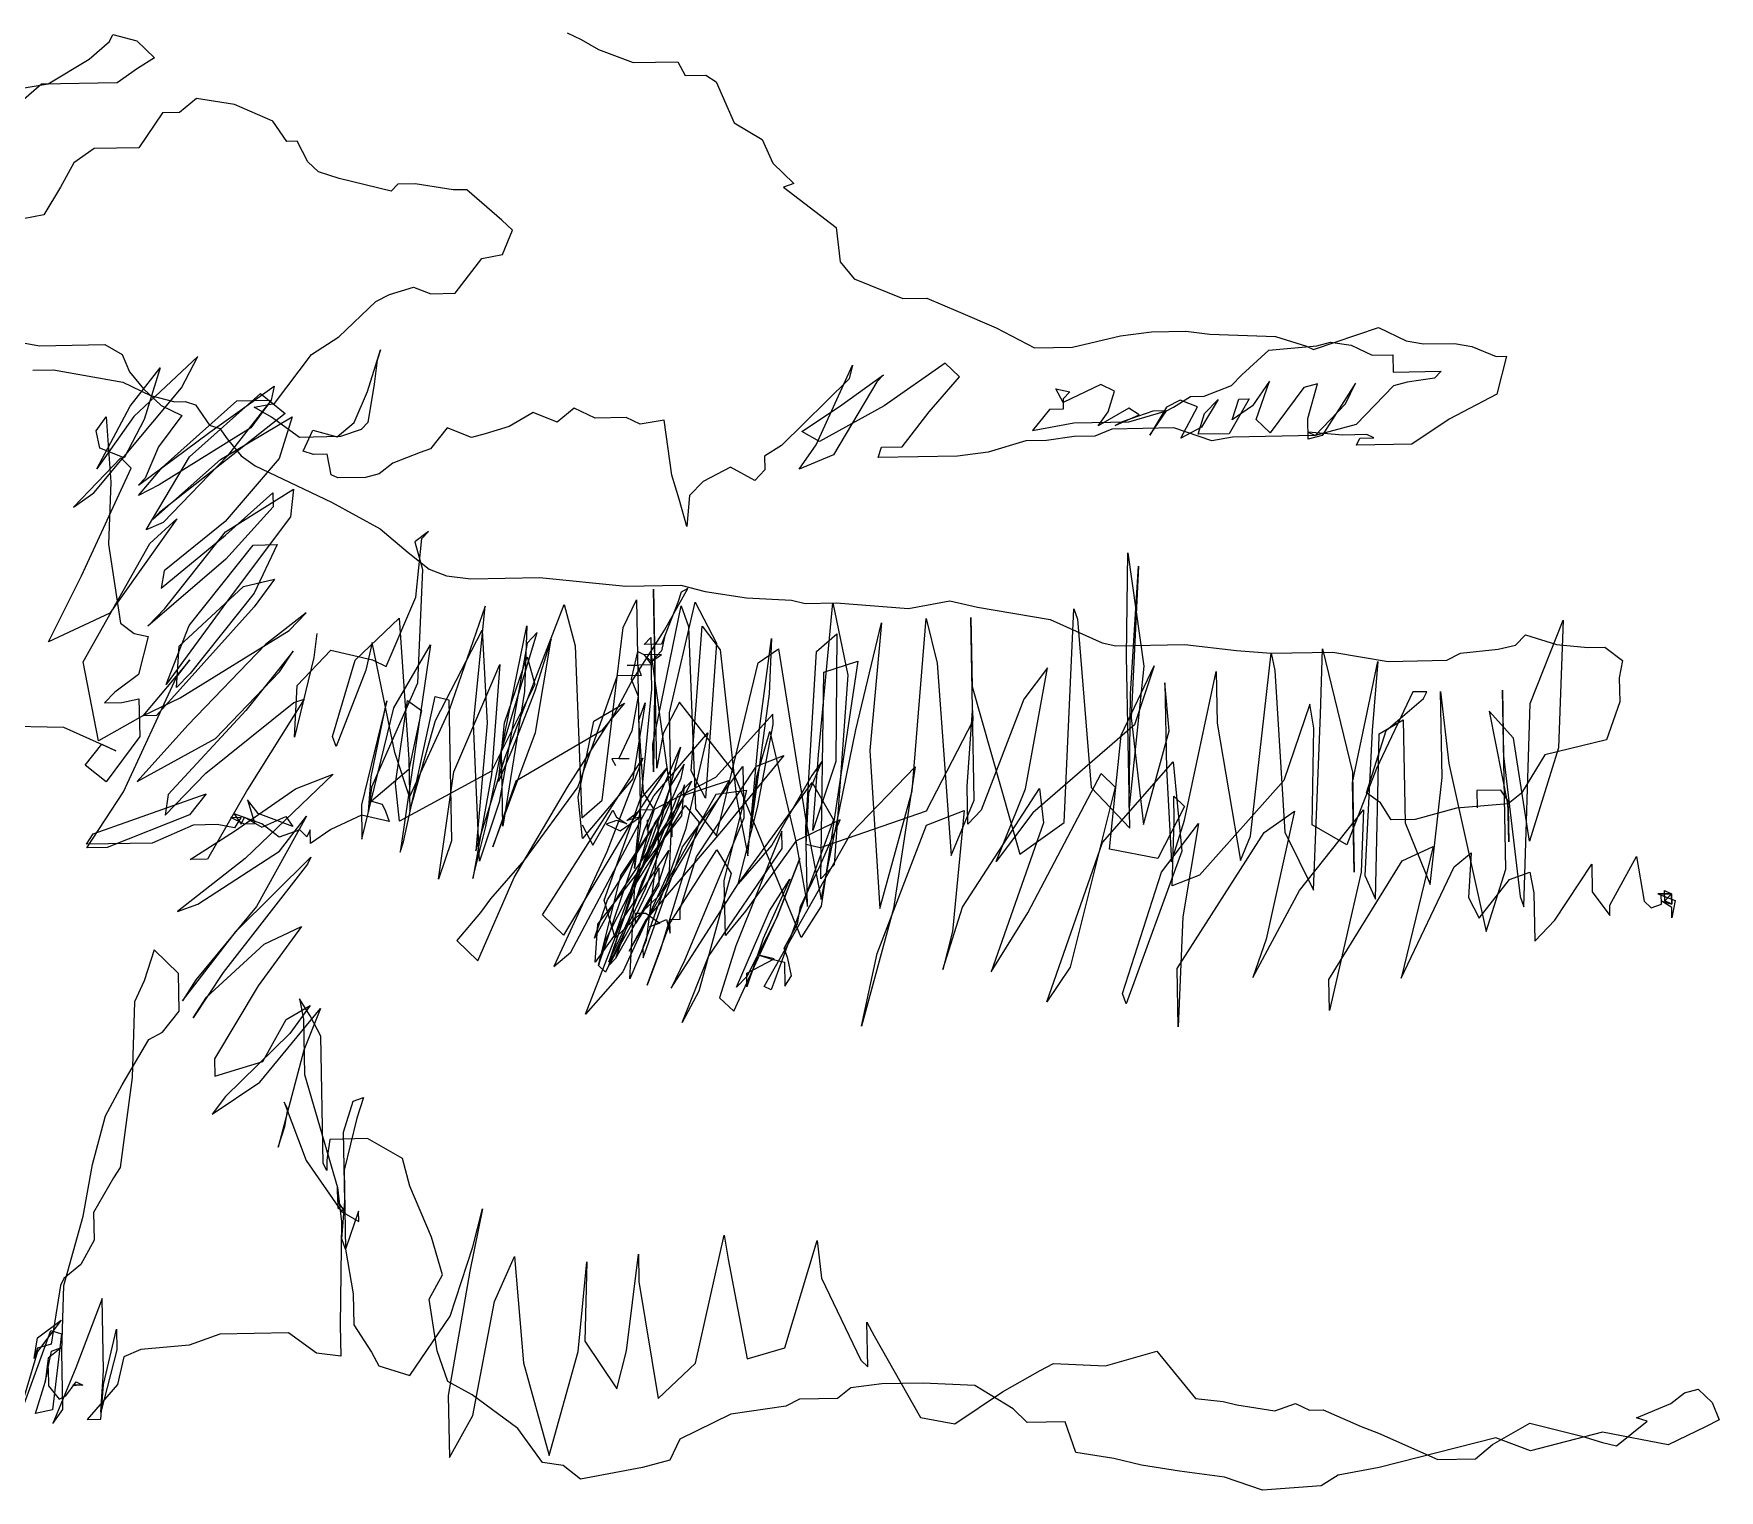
# Model space of a CAD drawing. Extents: x -685 to -403, y -500 to -144.
# Drawn here: x -513.3 to -424.4, y -496.5 to -419.7 of the extents above; entities that cross this region are included whole.
import ezdxf

# ---------------------------------------------------------------- set-up
doc = ezdxf.new("R2010")
doc.units = 0
doc.layers.get('0').update_dxf_attribs({"linetype": 'CONTINUOUS'})

msp = doc.modelspace()

# ---------------------------------------------------------------- linework, layer by layer
at = {"color": 0}
for p, q in [((-510.365, -421.039), (-509.293, -420.111)), ((-509.293, -420.111), (-509.119, -419.744)), ((-509.119, -419.744), (-507.842, -420.083)), ((-507.842, -420.083), (-506.917, -420.974)), ((-485.155, -419.657), (-484.423, -420.006)), ((-484.423, -420.006), (-483.505, -420.534)), ((-512.519, -422.35), (-510.365, -421.039)), ((-506.917, -420.974), (-507.814, -421.535)), ((-483.505, -420.534), (-481.676, -421.226)), ((-481.676, -421.226), (-479.317, -421.181)), ((-479.317, -421.181), (-478.94, -421.9)), ((-507.814, -421.535), (-508.89, -422.282)), ((-478.94, -421.9), (-477.851, -421.88)), ((-477.851, -421.88), (-477.3, -422.233)), ((-512.882, -422.357), (-513.954, -423.285)), ((-513.786, -422.555), (-512.519, -422.35)), ((-508.89, -422.282), (-512.882, -422.357)), ((-477.3, -422.233), (-476.352, -424.394)), ((-506.5, -423.871), (-507.736, -425.71)), ((-505.592, -423.854), (-506.5, -423.871)), ((-504.698, -423.111), (-505.592, -423.854)), ((-502.695, -423.436), (-504.698, -423.111)), ((-500.682, -424.306), (-502.695, -423.436)), ((-499.935, -425.381), (-500.682, -424.306)), ((-476.352, -424.394), (-474.883, -425.274)), ((-499.391, -425.371), (-499.935, -425.381)), ((-498.826, -426.45), (-499.391, -425.371)), ((-474.883, -425.274), (-474.314, -426.534)), ((-511.17, -426.5), (-511.873, -427.784)), ((-510.095, -425.754), (-511.17, -426.5)), ((-507.736, -425.71), (-510.095, -425.754)), ((-498.271, -426.984), (-498.826, -426.45)), ((-474.314, -426.534), (-473.205, -427.602)), ((-497.175, -427.327), (-498.271, -426.984)), ((-494.439, -428.001), (-497.175, -427.327)), ((-511.873, -427.784), (-512.753, -429.253)), ((-494.083, -427.632), (-494.439, -428.001)), ((-493.176, -427.615), (-494.083, -427.632)), ((-491.172, -427.94), (-493.176, -427.615)), ((-490.447, -427.926), (-491.172, -427.94)), ((-488.601, -429.526), (-490.447, -427.926)), ((-473.205, -427.602), (-473.746, -427.794)), ((-473.746, -427.794), (-470.983, -429.921)), ((-512.753, -429.253), (-513.838, -429.455)), ((-488.046, -430.06), (-488.601, -429.526)), ((-488.567, -431.341), (-488.046, -430.06)), ((-470.983, -429.921), (-470.767, -431.732)), ((-491.07, -433.385), (-489.652, -431.543)), ((-489.652, -431.543), (-488.567, -431.341)), ((-470.767, -431.732), (-470.024, -432.626)), ((-470.024, -432.626), (-467.463, -433.667)), ((-495.238, -433.826), (-494.518, -433.45)), ((-494.518, -433.45), (-493.255, -433.063)), ((-493.255, -433.063), (-492.341, -433.409)), ((-492.341, -433.409), (-491.07, -433.385)), ((-467.463, -433.667), (-466.192, -433.643)), ((-466.192, -433.643), (-464.545, -434.339)), ((-497.2, -435.679), (-495.238, -433.826)), ((-464.545, -434.339), (-462.532, -435.209)), ((-462.532, -435.209), (-460.515, -436.26)), ((-455.988, -435.63), (-454.358, -435.418)), ((-454.358, -435.418), (-452.543, -435.384)), ((-452.543, -435.384), (-451.269, -435.542)), ((-445.808, -436.347), (-442.38, -435.193)), ((-442.38, -435.193), (-440.914, -435.892)), ((-514.808, -435.828), (-512.986, -436.157)), ((-512.986, -436.157), (-509.538, -436.092)), ((-509.538, -436.092), (-508.62, -436.619)), ((-498.635, -436.613), (-497.2, -435.679)), ((-460.515, -436.26), (-458.519, -436.223)), ((-458.519, -436.223), (-455.988, -435.63)), ((-451.269, -435.542), (-447.818, -435.658)), ((-448.167, -436.391), (-445.629, -436.162)), ((-447.818, -435.658), (-446.174, -436.172)), ((-446.174, -436.172), (-445.808, -436.347)), ((-445.629, -436.162), (-444.907, -435.967)), ((-444.907, -435.967), (-443.815, -436.128)), ((-443.815, -436.128), (-442.715, -436.652)), ((-440.914, -435.892), (-440.003, -436.056)), ((-440.003, -436.056), (-438.37, -436.025)), ((-438.37, -436.025), (-437.459, -436.19)), ((-437.459, -436.19), (-436.178, -436.71)), ((-508.62, -436.619), (-508.24, -437.52)), ((-504.624, -436.726), (-508.014, -439.876)), ((-505.501, -438.376), (-504.624, -436.726)), ((-500.583, -439.192), (-498.635, -436.613)), ((-495.693, -438.555), (-495.008, -436.364)), ((-495.18, -436.912), (-495.337, -438.185)), ((-495.008, -436.364), (-495.18, -436.912)), ((-472.038, -441.379), (-470.12, -437.167)), ((-470.12, -437.167), (-470.288, -437.896)), ((-465.22, -437.075), (-468.446, -439.314)), ((-464.481, -437.787), (-465.22, -437.075)), ((-449.595, -437.689), (-448.167, -436.391)), ((-442.715, -436.652), (-441.626, -436.631)), ((-441.626, -436.631), (-441.609, -437.539)), ((-436.178, -436.71), (-435.634, -436.7)), ((-435.634, -436.7), (-436.141, -438.707)), ((-513.325, -437.434), (-512.236, -437.414)), ((-512.236, -437.414), (-508.593, -438.071)), ((-508.593, -438.071), (-507.127, -438.77)), ((-508.24, -437.52), (-507.497, -438.414)), ((-508.206, -439.335), (-506.61, -437.308)), ((-506.61, -437.308), (-507.466, -440.047)), ((-470.288, -437.896), (-473.853, -441.413)), ((-468.833, -438.05), (-471.121, -441.906)), ((-470.805, -439.358), (-468.477, -437.681)), ((-468.477, -437.681), (-468.833, -438.05)), ((-466.08, -439.633), (-464.481, -437.787)), ((-450.129, -438.244), (-449.595, -437.689)), ((-448.136, -438.025), (-449.02, -439.312)), ((-448.825, -440.035), (-448.136, -438.025)), ((-443.596, -438.121), (-445.359, -440.877)), ((-444.12, -439.22), (-443.596, -438.121)), ((-441.609, -437.539), (-439.069, -437.491)), ((-440.873, -438.07), (-441.596, -438.265)), ((-439.425, -437.861), (-440.873, -438.07)), ((-439.069, -437.491), (-439.425, -437.861)), ((-510.117, -443.91), (-505.501, -438.376)), ((-507.497, -438.414), (-506.573, -439.304)), ((-507.127, -438.77), (-505.85, -439.109)), ((-505.069, -441.999), (-501.32, -438.661)), ((-504.004, -440.708), (-500.6, -438.284)), ((-500.768, -439.014), (-503.073, -441.962)), ((-502.583, -439.048), (-500.768, -439.014)), ((-500.768, -439.014), (-501.83, -440.486)), ((-501.32, -438.661), (-500.029, -439.726)), ((-500.6, -438.284), (-500.768, -439.014)), ((-496.389, -440.202), (-495.693, -438.555)), ((-495.337, -438.185), (-495.663, -440.189)), ((-459.385, -438.417), (-458.656, -438.585)), ((-459.009, -439.137), (-459.385, -438.417)), ((-458.656, -438.585), (-459.012, -438.955)), ((-459.012, -438.955), (-459.002, -439.5)), ((-457.029, -438.192), (-459.009, -439.137)), ((-456.296, -438.541), (-457.029, -438.192)), ((-456.639, -439.637), (-456.296, -438.541)), ((-452.838, -439.021), (-453.557, -439.397)), ((-453.194, -439.39), (-452.297, -438.829)), ((-451.924, -439.367), (-452.838, -439.021)), ((-452.297, -438.829), (-451.571, -438.815)), ((-450.841, -438.983), (-451.722, -440.452)), ((-451.571, -438.815), (-450.129, -438.244)), ((-451.554, -439.723), (-450.841, -438.983)), ((-449.208, -438.952), (-450.263, -440.788)), ((-450.095, -440.058), (-449.753, -438.963)), ((-449.753, -438.963), (-449.208, -438.952)), ((-446.314, -438.353), (-448.085, -440.747)), ((-445.592, -438.158), (-446.314, -438.353)), ((-446.102, -439.983), (-445.592, -438.158)), ((-441.596, -438.265), (-443.555, -440.299)), ((-436.141, -438.707), (-438.658, -440.025)), ((-509.997, -440.64), (-509.466, -439.903)), ((-509.959, -442.636), (-508.206, -439.335)), ((-508.014, -439.876), (-509.959, -442.636)), ((-509.466, -439.903), (-509.22, -443.348)), ((-505.473, -439.828), (-506.713, -441.486)), ((-506.573, -439.304), (-505.473, -439.828)), ((-506.511, -442.571), (-502.583, -439.048)), ((-505.85, -439.109), (-505.306, -439.099)), ((-505.306, -439.099), (-504.758, -439.27)), ((-504.758, -439.27), (-504.011, -440.345)), ((-500.029, -439.726), (-503.785, -442.701)), ((-503.433, -442.15), (-499.662, -439.901)), ((-501.669, -439.394), (-500.583, -439.192)), ((-500.751, -439.921), (-501.669, -439.394)), ((-499.662, -439.901), (-500.347, -442.092)), ((-486.958, -439.662), (-488.215, -440.412)), ((-485.677, -440.182), (-486.958, -439.662)), ((-484.784, -439.439), (-485.677, -440.182)), ((-483.684, -439.963), (-484.784, -439.439)), ((-472.778, -440.666), (-470.805, -439.358)), ((-468.446, -439.314), (-471.86, -441.194)), ((-467.498, -441.475), (-466.08, -439.633)), ((-459.728, -439.513), (-460.615, -440.619)), ((-459.002, -439.5), (-459.728, -439.513)), ((-455.553, -439.435), (-457.17, -440.373)), ((-457.17, -440.373), (-456.639, -439.637)), ((-456.262, -440.356), (-455.002, -439.788)), ((-454.28, -439.592), (-455.903, -440.168)), ((-455.002, -439.788), (-455.553, -439.435)), ((-455.54, -440.161), (-453.554, -439.579)), ((-453.557, -439.397), (-454.437, -440.866)), ((-454.437, -440.866), (-453.554, -439.579)), ((-453.554, -439.579), (-454.28, -439.592)), ((-453.554, -439.579), (-453.194, -439.39)), ((-452.8, -441.017), (-451.924, -439.367)), ((-451.896, -440.819), (-451.554, -439.723)), ((-449.02, -439.312), (-450.095, -440.058)), ((-445.722, -440.884), (-444.12, -439.22)), ((-509.798, -441.544), (-509.997, -440.64)), ((-507.466, -440.047), (-508.518, -442.064)), ((-507.765, -443.502), (-504.004, -440.708)), ((-501.83, -440.486), (-506.676, -443.482)), ((-504.011, -440.345), (-503.463, -440.517)), ((-503.463, -440.517), (-503.09, -441.054)), ((-499.279, -440.983), (-500.751, -439.921)), ((-499.084, -441.705), (-498.56, -440.606)), ((-498.56, -440.606), (-497.282, -440.945)), ((-497.282, -440.945), (-496.389, -440.202)), ((-496.019, -440.558), (-497.101, -440.942)), ((-495.663, -440.189), (-496.019, -440.558)), ((-491.482, -440.473), (-492.369, -441.579)), ((-490.201, -440.994), (-491.482, -440.473)), ((-489.478, -440.799), (-490.201, -440.994)), ((-488.215, -440.412), (-489.478, -440.799)), ((-482.051, -439.933), (-483.684, -439.963)), ((-481.318, -440.282), (-482.051, -439.933)), ((-480.051, -440.077), (-481.318, -440.282)), ((-479.634, -442.974), (-480.051, -440.077)), ((-471.86, -441.194), (-472.778, -440.666)), ((-460.615, -440.619), (-458.444, -440.215)), ((-458.444, -440.215), (-455.54, -440.161)), ((-456.44, -440.541), (-457.341, -440.921)), ((-453.174, -440.479), (-456.44, -440.541)), ((-455.903, -440.168), (-456.262, -440.356)), ((-451.164, -441.168), (-453.174, -440.479)), ((-451.722, -440.452), (-452.8, -441.017)), ((-450.263, -440.788), (-451.896, -440.819)), ((-448.085, -440.747), (-448.825, -440.035)), ((-446.082, -441.072), (-446.102, -439.983)), ((-446.089, -440.709), (-445.722, -440.884)), ((-444.27, -440.857), (-446.089, -440.709)), ((-443.555, -440.299), (-445.722, -440.884)), ((-438.658, -440.025), (-440.63, -441.333)), ((-508.518, -442.064), (-509.798, -441.544)), ((-506.713, -441.486), (-507.408, -443.133)), ((-503.09, -441.054), (-502.347, -441.948)), ((-497.101, -440.942), (-499.279, -440.983)), ((-492.369, -441.579), (-492.91, -441.771)), ((-473.853, -441.413), (-474.75, -441.974)), ((-472.922, -442.666), (-472.038, -441.379)), ((-468.758, -442.043), (-468.587, -441.495)), ((-468.587, -441.495), (-467.498, -441.475)), ((-460.967, -441.171), (-462.954, -441.753)), ((-459.878, -441.15), (-460.967, -441.171)), ((-458.43, -440.941), (-459.878, -441.15)), ((-457.341, -440.921), (-458.43, -440.941)), ((-450.078, -440.966), (-451.164, -441.168)), ((-445.722, -440.884), (-450.078, -440.966)), ((-445.359, -440.877), (-446.082, -441.072)), ((-443, -440.833), (-444.27, -440.857)), ((-443.534, -441.388), (-443.359, -441.021)), ((-440.63, -441.333), (-443.534, -441.388)), ((-443.359, -441.021), (-442.634, -441.008)), ((-442.634, -441.008), (-443, -440.833)), ((-508.699, -442.068), (-511.192, -444.656)), ((-508.145, -442.602), (-508.699, -442.068)), ((-507.754, -444.047), (-506.511, -442.571)), ((-507.357, -445.855), (-505.069, -441.999)), ((-507.004, -445.304), (-503.433, -442.15)), ((-503.073, -441.962), (-506.457, -445.475)), ((-500.347, -442.092), (-503.19, -445.414)), ((-502.347, -441.948), (-501.611, -442.479)), ((-501.611, -442.479), (-497.581, -444.4)), ((-498.536, -441.877), (-499.084, -441.705)), ((-497.81, -441.863), (-498.536, -441.877)), ((-497.608, -442.948), (-497.81, -441.863)), ((-494.351, -442.343), (-495.067, -442.901)), ((-492.91, -441.771), (-494.351, -442.343)), ((-476.555, -442.553), (-477.993, -443.306)), ((-475.271, -443.255), (-476.555, -442.553)), ((-474.75, -441.974), (-474.737, -442.7)), ((-471.121, -441.906), (-472.922, -442.666)), ((-464.584, -441.965), (-468.758, -442.043)), ((-462.954, -441.753), (-464.584, -441.965)), ((-510.761, -448.279), (-508.145, -442.602)), ((-509.22, -443.348), (-509.34, -446.618)), ((-507.408, -443.133), (-507.765, -443.502)), ((-503.785, -442.701), (-506.648, -444.934)), ((-497.242, -443.123), (-497.608, -442.948)), ((-495.79, -443.096), (-497.242, -443.123)), ((-495.067, -442.901), (-495.79, -443.096)), ((-479.247, -444.237), (-479.634, -442.974)), ((-477.993, -443.306), (-478.706, -444.046)), ((-474.737, -442.7), (-475.271, -443.255)), ((-511.192, -444.656), (-510.117, -443.91)), ((-506.676, -443.482), (-507.754, -444.047)), ((-503.18, -445.958), (-499.591, -443.712)), ((-503.176, -446.14), (-500.676, -443.914)), ((-500.676, -443.914), (-500.663, -444.64)), ((-499.591, -443.712), (-499.745, -445.167)), ((-478.856, -445.682), (-479.247, -444.237)), ((-478.706, -444.046), (-478.856, -445.682)), ((-506.648, -444.934), (-507.004, -445.304)), ((-500.663, -444.64), (-503.152, -447.41)), ((-499.745, -445.167), (-502.933, -449.403)), ((-497.581, -444.4), (-495.013, -445.805)), ((-505.734, -445.28), (-509.272, -450.248)), ((-506.457, -445.475), (-507.357, -445.855)), ((-507.162, -446.578), (-505.734, -445.28)), ((-503.19, -445.414), (-506.409, -448.016)), ((-506.371, -450.012), (-503.18, -445.958)), ((-495.013, -445.805), (-493.537, -447.048)), ((-492.468, -445.938), (-493.184, -446.496)), ((-492.824, -446.308), (-492.468, -445.938)), ((-510.676, -452.816), (-507.162, -446.578)), ((-509.34, -446.618), (-508.717, -450.783)), ((-506.573, -448.927), (-503.176, -446.14)), ((-505.084, -450.896), (-501.714, -446.657)), ((-501.714, -446.657), (-500.444, -446.633)), ((-500.444, -446.633), (-501.666, -449.198)), ((-493.184, -446.496), (-492.794, -447.942)), ((-493.129, -449.4), (-492.824, -446.308)), ((-503.152, -447.41), (-507.262, -450.937)), ((-493.537, -447.048), (-492.431, -447.935)), ((-455.671, -452.509), (-455.592, -447.061)), ((-455.592, -447.061), (-454.753, -453.036)), ((-455.452, -454.502), (-455.034, -447.777)), ((-455.034, -447.777), (-455.428, -455.772)), ((-512.511, -451.762), (-510.761, -448.279)), ((-506.409, -448.016), (-506.573, -448.927)), ((-502.218, -448.845), (-500.591, -448.451)), ((-500.591, -448.451), (-501.653, -449.924)), ((-492.794, -447.942), (-493.044, -453.937)), ((-492.431, -447.935), (-491.516, -448.281)), ((-491.516, -448.281), (-490.243, -448.438)), ((-490.243, -448.438), (-486.613, -448.37)), ((-486.613, -448.37), (-482.065, -448.829)), ((-482.065, -448.829), (-479.161, -448.775)), ((-479.161, -448.775), (-477.884, -449.114)), ((-502.933, -449.403), (-506.296, -454.005)), ((-505.608, -451.995), (-502.218, -448.845)), ((-501.666, -449.198), (-505.036, -453.437)), ((-494.695, -453.061), (-493.129, -449.4)), ((-482.206, -451.01), (-481.507, -449.545)), ((-481.507, -449.545), (-481.286, -461.342)), ((-480.61, -448.983), (-480.535, -452.976)), ((-480.433, -458.421), (-480.61, -448.983)), ((-479.326, -449.685), (-480.192, -451.88)), ((-480.025, -451.151), (-478.795, -448.949)), ((-479.761, -455.503), (-478.418, -449.668)), ((-479.155, -449.138), (-479.326, -449.685)), ((-478.795, -448.949), (-479.155, -449.138)), ((-478.418, -449.668), (-477.289, -451.826)), ((-477.884, -449.114), (-475.7, -449.436)), ((-475.7, -449.436), (-473.337, -449.573)), ((-473.337, -449.573), (-472.607, -449.741)), ((-467.156, -450.001), (-464.985, -449.598)), ((-464.985, -449.598), (-463.526, -449.933)), ((-509.272, -450.248), (-512.511, -451.762)), ((-507.262, -450.937), (-506.371, -450.012)), ((-501.653, -449.924), (-506.81, -455.649)), ((-498.923, -450.235), (-501.071, -451.91)), ((-499.814, -451.16), (-498.923, -450.235)), ((-496.335, -452.728), (-494.016, -450.506)), ((-494.016, -450.506), (-493.514, -457.941)), ((-489.489, -449.876), (-491.383, -455.359)), ((-490.099, -456.061), (-489.489, -449.876)), ((-488.432, -457.845), (-485.315, -449.798)), ((-485.315, -449.798), (-484.73, -451.966)), ((-480.638, -457.154), (-479.141, -449.864)), ((-479.141, -449.864), (-478.758, -450.946)), ((-472.607, -449.741), (-470.974, -449.71)), ((-471.913, -457.716), (-471.155, -449.713)), ((-471.155, -449.713), (-470.358, -453.511)), ((-470.974, -449.71), (-467.156, -450.001)), ((-466.975, -459.62), (-466.238, -450.529)), ((-466.238, -450.529), (-465.649, -452.878)), ((-463.879, -450.485), (-463.811, -454.114)), ((-463.698, -460.103), (-463.879, -450.485)), ((-463.526, -449.933), (-459.701, -450.588)), ((-458.955, -461.285), (-458.441, -450.019)), ((-458.441, -450.019), (-458.249, -450.56)), ((-458.249, -450.56), (-457.538, -459.443)), ((-508.717, -450.783), (-507.981, -451.313)), ((-507.981, -451.313), (-507.251, -451.481)), ((-506.296, -454.005), (-505.084, -450.896)), ((-505.557, -454.717), (-499.814, -451.16)), ((-498.358, -451.314), (-498.516, -452.588)), ((-492.099, -455.917), (-489.647, -451.15)), ((-489.647, -451.15), (-489.373, -456.047)), ((-489.453, -461.495), (-487.291, -450.925)), ((-488.62, -457.485), (-486.74, -451.277)), ((-487.291, -450.925), (-487.408, -454.376)), ((-486.74, -451.277), (-487.274, -451.832)), ((-483.306, -460.109), (-482.206, -451.01)), ((-481.788, -453.908), (-480.025, -451.151)), ((-478.758, -450.946), (-478.395, -460.561)), ((-478.614, -458.568), (-478.032, -450.932)), ((-478.032, -450.932), (-477.1, -452.185)), ((-472.015, -452.271), (-470.943, -451.343)), ((-470.943, -451.343), (-470.999, -458.062)), ((-469.94, -456.408), (-468.594, -450.755)), ((-468.594, -450.755), (-469.194, -457.483)), ((-459.701, -450.588), (-456.955, -451.807)), ((-435.166, -451.942), (-434.632, -451.387)), ((-434.632, -451.387), (-432.988, -451.901)), ((-434.382, -455.014), (-432.649, -450.624)), ((-432.649, -450.624), (-432.886, -457.346)), ((-507.251, -451.481), (-507.758, -453.488)), ((-505.748, -454.176), (-505.608, -451.995)), ((-501.071, -451.91), (-505.166, -456.162)), ((-499.612, -452.245), (-502.095, -455.378)), ((-500.317, -453.348), (-499.612, -452.245)), ((-499.396, -454.057), (-497.615, -452.208)), ((-497.615, -452.208), (-495.427, -452.711)), ((-495.444, -451.804), (-495.78, -453.263)), ((-494.246, -457.591), (-495.444, -451.804)), ((-494.291, -455.232), (-492.356, -451.927)), ((-492.356, -451.927), (-493.966, -462.851)), ((-487.274, -451.832), (-488.75, -460.211)), ((-486.007, -451.627), (-486.863, -454.366)), ((-486.822, -456.544), (-486.007, -451.627)), ((-484.73, -451.966), (-484.378, -461.037)), ((-481.456, -452.267), (-481.792, -453.726)), ((-481.09, -452.442), (-481.456, -452.267)), ((-481.1, -451.897), (-480.744, -451.528)), ((-480.192, -451.88), (-481.1, -451.897)), ((-480.744, -451.528), (-480.72, -452.798)), ((-480.186, -452.243), (-480.72, -452.798)), ((-480.018, -451.514), (-480.186, -452.243)), ((-477.289, -451.826), (-477.861, -460.007)), ((-477.1, -452.185), (-476.228, -459.976)), ((-475.09, -452.874), (-474.015, -452.127)), ((-475.025, -456.322), (-474.388, -451.59)), ((-474.388, -451.59), (-474.515, -454.497)), ((-474.015, -452.127), (-472.574, -461.178)), ((-472.567, -461.541), (-472.015, -452.271)), ((-456.955, -451.807), (-456.226, -451.975)), ((-456.226, -451.975), (-452.596, -451.906)), ((-452.596, -451.906), (-449.867, -452.218)), ((-449.867, -452.218), (-448.048, -452.366)), ((-448.048, -452.366), (-444.781, -452.304)), ((-445.446, -455.585), (-445.329, -452.133)), ((-445.329, -452.133), (-443.755, -458.639)), ((-444.781, -452.304), (-441.867, -452.794)), ((-438.063, -452.36), (-436.07, -452.141)), ((-436.07, -452.141), (-435.166, -451.942)), ((-432.988, -451.901), (-431.351, -452.052)), ((-431.351, -452.052), (-430.444, -452.035)), ((-430.444, -452.035), (-429.523, -452.744)), ((-509.872, -456.977), (-510.676, -452.816)), ((-505.05, -452.711), (-507.536, -455.662)), ((-505.759, -453.632), (-505.05, -452.711)), ((-498.516, -452.588), (-499.527, -456.783)), ((-497.53, -456.745), (-496.335, -452.728)), ((-495.427, -452.711), (-494.695, -453.061)), ((-491.141, -458.622), (-488.705, -452.948)), ((-488.705, -452.948), (-489.141, -458.766)), ((-488.466, -456.03), (-487.26, -452.558)), ((-487.26, -452.558), (-486.87, -454.003)), ((-480.716, -452.98), (-481.987, -453.003)), ((-481.987, -453.003), (-481.442, -452.993)), ((-481.442, -452.993), (-481.251, -453.534)), ((-480.182, -452.425), (-481.09, -452.442)), ((-480.72, -452.798), (-481.09, -452.442)), ((-481.09, -452.442), (-480.716, -452.98)), ((-480.727, -452.435), (-479.676, -460.041)), ((-480.693, -454.25), (-480.727, -452.435)), ((-480.72, -452.798), (-480.182, -452.425)), ((-480.535, -452.976), (-480.611, -458.606)), ((-477.279, -461.993), (-475.09, -452.874)), ((-469.827, -452.775), (-471.763, -465.702)), ((-471.632, -453.354), (-469.827, -452.775)), ((-465.649, -452.878), (-464.914, -463.031)), ((-459.835, -453.132), (-461.075, -454.789)), ((-460.986, -459.508), (-459.835, -453.132)), ((-455.955, -456.69), (-454.209, -453.026)), ((-455.5, -461.583), (-455.671, -452.509)), ((-454.753, -453.036), (-455.521, -460.494)), ((-454.209, -453.026), (-455.24, -456.132)), ((-449.138, -462.009), (-448.048, -452.366)), ((-448.048, -452.366), (-447.85, -453.27)), ((-443.744, -459.184), (-442.412, -452.804)), ((-442.412, -452.804), (-442.707, -456.441)), ((-441.867, -452.794), (-438.782, -452.736)), ((-438.782, -452.736), (-438.063, -452.36)), ((-429.523, -452.744), (-429.687, -453.655)), ((-507.758, -453.488), (-509.012, -454.419)), ((-508.55, -459.676), (-505.759, -453.632)), ((-505.036, -453.437), (-505.748, -454.176)), ((-503.701, -456.861), (-500.317, -453.348)), ((-499.527, -456.783), (-499.396, -454.057)), ((-495.78, -453.263), (-497.338, -457.286)), ((-493.044, -453.937), (-495.483, -459.43)), ((-486.87, -454.003), (-489.144, -458.585)), ((-482.521, -453.558), (-484.59, -459.407)), ((-482.665, -455.558), (-481.788, -453.908)), ((-481.251, -453.534), (-482.521, -453.558)), ((-481.792, -453.726), (-481.412, -454.627)), ((-471.79, -464.25), (-471.632, -453.354)), ((-470.358, -453.511), (-471.078, -463.51)), ((-463.811, -454.114), (-461.284, -462.963)), ((-453.647, -453.923), (-453.562, -458.461)), ((-453.418, -456.461), (-453.647, -453.923)), ((-452.603, -461.166), (-450.935, -453.328)), ((-450.935, -453.328), (-450.884, -456.05)), ((-447.85, -453.27), (-447.326, -461.793)), ((-429.687, -453.655), (-429.663, -454.925)), ((-509.012, -454.419), (-509.546, -454.974)), ((-509.546, -454.974), (-508.639, -454.957)), ((-508.639, -454.957), (-507.735, -454.758)), ((-507.735, -454.758), (-507.697, -456.755)), ((-507.536, -455.662), (-505.557, -454.717)), ((-504.211, -458.686), (-499.561, -454.968)), ((-499.02, -454.776), (-502.016, -459.553)), ((-499.561, -454.968), (-499.02, -454.776)), ((-494.66, -454.876), (-496.01, -460.348)), ((-495.493, -458.885), (-494.66, -454.876)), ((-494.216, -459.225), (-493.572, -454.855)), ((-493.795, -462.303), (-492.123, -454.646)), ((-493.572, -454.855), (-492.835, -455.386)), ((-492.123, -454.646), (-491.394, -454.814)), ((-491.394, -454.814), (-491.254, -462.255)), ((-487.408, -454.376), (-488.545, -461.478)), ((-486.863, -454.366), (-488.076, -457.475)), ((-483.747, -455.941), (-482.131, -455.003)), ((-482.131, -455.003), (-483.374, -456.479)), ((-481.412, -454.627), (-481.741, -456.448)), ((-481.042, -454.983), (-481.693, -458.989)), ((-481.604, -463.708), (-480.693, -454.25)), ((-481.388, -455.897), (-481.042, -454.983)), ((-479.227, -454.949), (-480.104, -456.599)), ((-476.436, -458.527), (-479.227, -454.949)), ((-474.515, -454.497), (-475.471, -461.596)), ((-461.075, -454.789), (-463.325, -460.641)), ((-455.521, -460.494), (-455.452, -454.502)), ((-440.566, -454.404), (-442.488, -458.434)), ((-441.981, -456.427), (-440.015, -454.756)), ((-439.84, -454.39), (-440.566, -454.404)), ((-440.015, -454.756), (-439.84, -454.39)), ((-439.114, -454.376), (-438.68, -458.181)), ((-439.029, -458.914), (-439.114, -454.376)), ((-435.847, -454.315), (-435.783, -457.763)), ((-435.67, -463.753), (-435.847, -454.315)), ((-434.725, -465.732), (-434.382, -455.014)), ((-429.663, -454.925), (-430.352, -456.935)), ((-507.536, -455.662), (-509.872, -456.977)), ((-506.81, -455.649), (-507.536, -455.662)), ((-502.095, -455.378), (-506.187, -459.813)), ((-495.976, -462.163), (-494.291, -455.232)), ((-492.835, -455.386), (-493.503, -458.485)), ((-491.383, -455.359), (-493.476, -459.937)), ((-485.134, -459.417), (-482.665, -455.558)), ((-481.135, -459.705), (-481.388, -455.897)), ((-479.638, -462.037), (-479.761, -455.503)), ((-474.313, -455.583), (-477.337, -458.907)), ((-474.303, -456.127), (-474.313, -455.583)), ((-464.075, -459.384), (-463.787, -455.385)), ((-463.787, -455.385), (-463.776, -455.929)), ((-455.428, -455.772), (-454.778, -461.388)), ((-446.001, -455.05), (-447.378, -459.071)), ((-445.795, -456.318), (-446.001, -455.05)), ((-445.816, -464.851), (-445.446, -455.585)), ((-442.34, -456.616), (-441.083, -455.866)), ((-441.083, -455.866), (-440.981, -461.311)), ((-436.553, -455.418), (-435.55, -460.482)), ((-435.255, -456.846), (-436.553, -455.418)), ((-511.7, -456.285), (-515.878, -456.182)), ((-508.954, -457.504), (-511.7, -456.285)), ((-507.697, -456.755), (-509.468, -459.148)), ((-505.166, -456.162), (-507.834, -459.117)), ((-497.338, -457.286), (-497.53, -456.745)), ((-493.462, -460.663), (-492.099, -455.917)), ((-489.781, -463.317), (-490.099, -456.061)), ((-489.373, -456.047), (-489.973, -462.776)), ((-489.069, -462.577), (-486.822, -456.544)), ((-488.771, -459.122), (-488.466, -456.03)), ((-483.374, -456.479), (-487.863, -459.105)), ((-484.58, -459.951), (-483.747, -455.941)), ((-481.741, -456.448), (-482.439, -457.914)), ((-480.587, -459.876), (-477.744, -456.555)), ((-480.104, -456.599), (-480.433, -458.421)), ((-477.744, -456.555), (-478.919, -461.66)), ((-475.625, -463.051), (-475.025, -456.322)), ((-475.159, -458.866), (-474.478, -456.493)), ((-475.128, -460.5), (-474.303, -456.127)), ((-474.478, -456.493), (-473.098, -462.277)), ((-471.77, -465.339), (-469.94, -456.408)), ((-463.776, -455.929), (-466.229, -460.696)), ((-455.24, -456.132), (-460.599, -460.771)), ((-456.569, -462.693), (-455.955, -456.69)), ((-454.778, -461.388), (-453.418, -456.461)), ((-450.884, -456.05), (-449.658, -463.289)), ((-445.881, -461.403), (-445.795, -456.318)), ((-442.707, -456.441), (-443.108, -464.074)), ((-443.008, -459.715), (-441.981, -456.427)), ((-442.539, -465.334), (-442.34, -456.616)), ((-510.574, -458.261), (-509.687, -457.155)), ((-509.687, -457.155), (-508.954, -457.504)), ((-507.834, -459.117), (-503.701, -456.861)), ((-493.476, -459.937), (-494.246, -457.591)), ((-488.076, -457.475), (-488.771, -459.122)), ((-488.545, -461.478), (-488.62, -457.485)), ((-481.097, -461.701), (-479.183, -457.308)), ((-480.611, -458.606), (-480.638, -457.154)), ((-479.183, -457.308), (-480.539, -462.417)), ((-469.194, -457.483), (-468.674, -465.825)), ((-434.427, -462.277), (-435.255, -456.846)), ((-432.886, -457.346), (-434.427, -462.277)), ((-430.352, -456.935), (-433.605, -457.722)), ((-509.468, -459.148), (-510.574, -458.261)), ((-493.503, -458.485), (-495.469, -460.156)), ((-493.514, -457.941), (-493.462, -460.663)), ((-489.973, -462.776), (-488.432, -457.845)), ((-486.46, -466.159), (-481.169, -457.89)), ((-481.169, -457.89), (-483.073, -462.828)), ((-481.895, -457.904), (-482.802, -457.921)), ((-482.802, -457.921), (-482.614, -458.28)), ((-482.439, -457.914), (-481.895, -457.904)), ((-479.888, -458.411), (-481.83, -461.352)), ((-481.309, -460.071), (-479.888, -458.411)), ((-478.984, -458.212), (-479.69, -459.315)), ((-479.152, -458.941), (-478.984, -458.212)), ((-479.084, -462.571), (-475.895, -458.336)), ((-477.861, -460.007), (-478.614, -458.568)), ((-478.348, -463.102), (-475.169, -458.322)), ((-473.728, -457.75), (-476.923, -461.623)), ((-472.821, -467.356), (-476.436, -458.527)), ((-475.895, -458.336), (-475.844, -461.058)), ((-475.169, -458.322), (-473.728, -457.75)), ((-472.42, -459.723), (-471.725, -458.076)), ((-471.725, -458.076), (-472.255, -458.812)), ((-472.201, -461.716), (-471.913, -457.716)), ((-470.999, -458.062), (-472.201, -461.716)), ((-470.201, -461.86), (-466.817, -458.347)), ((-466.817, -458.347), (-467.948, -465.812)), ((-456.939, -462.337), (-453.206, -458.091)), ((-453.562, -458.461), (-453.288, -463.357)), ((-453.206, -458.091), (-452.754, -462.803)), ((-442.488, -458.434), (-444.046, -462.457)), ((-438.68, -458.181), (-436.698, -467.04)), ((-435.783, -457.763), (-434.917, -465.191)), ((-433.605, -457.722), (-434.838, -459.743)), ((-506.348, -460.905), (-504.211, -458.686)), ((-497.493, -458.742), (-502.13, -463.186)), ((-499.475, -459.505), (-497.493, -458.742)), ((-495.64, -460.704), (-495.493, -458.885)), ((-495.483, -459.43), (-495.64, -460.704)), ((-493.997, -461.218), (-494.216, -459.225)), ((-489.144, -458.585), (-493.997, -461.218)), ((-491.942, -464.265), (-491.141, -458.622)), ((-489.141, -458.766), (-490.127, -464.231)), ((-487.863, -459.105), (-489.069, -462.577)), ((-487.949, -464.19), (-485.134, -459.417)), ((-484.59, -459.407), (-487.422, -463.273)), ((-481.693, -458.989), (-484.357, -462.126)), ((-479.69, -459.315), (-482.276, -466.625)), ((-478.604, -459.113), (-481.228, -464.427)), ((-481.066, -463.335), (-479.152, -458.941)), ((-478.964, -459.301), (-481.039, -464.787)), ((-477.337, -458.907), (-480.573, -460.602)), ((-479.776, -464.4), (-476.608, -459.075)), ((-479.316, -459.852), (-478.604, -459.113)), ((-479.114, -460.938), (-478.964, -459.301)), ((-476.608, -459.075), (-478.953, -459.846)), ((-476.142, -464.513), (-472.249, -459.175)), ((-475.471, -461.596), (-475.159, -458.866)), ((-472.255, -458.812), (-474.365, -462.483)), ((-472.249, -459.175), (-471.122, -461.151)), ((-464.037, -461.381), (-464.075, -459.384)), ((-460.863, -466.041), (-457.007, -458.707)), ((-456.267, -459.419), (-458.631, -468.904)), ((-457.538, -459.443), (-455.5, -461.583)), ((-457.007, -458.707), (-456.267, -459.419)), ((-447.378, -459.071), (-451.823, -464.056)), ((-443.755, -458.639), (-443.656, -463.903)), ((-443.656, -463.903), (-443.744, -459.184)), ((-439.649, -464.553), (-439.029, -458.914)), ((-510.492, -462.617), (-508.55, -459.676)), ((-510.142, -461.884), (-504.191, -459.775)), ((-506.187, -459.813), (-506.348, -460.905)), ((-504.191, -459.775), (-505.078, -460.881)), ((-502.016, -459.553), (-504.126, -463.223)), ((-502.701, -461.744), (-499.475, -459.505)), ((-502.006, -460.097), (-501.619, -461.361)), ((-501.448, -460.813), (-502.006, -460.097)), ((-496.01, -460.348), (-495.976, -462.163)), ((-495.469, -460.156), (-494.921, -460.327)), ((-494.921, -460.327), (-494.733, -460.687)), ((-488.75, -460.211), (-489.781, -463.317)), ((-484.971, -468.129), (-480.587, -459.876)), ((-484.357, -462.126), (-484.58, -459.951)), ((-484.378, -461.037), (-483.306, -460.109)), ((-483.207, -465.372), (-481.309, -460.071)), ((-483.025, -465.369), (-479.676, -460.041)), ((-478.953, -459.846), (-482.484, -465.177)), ((-481.916, -466.437), (-479.316, -459.852)), ((-480.573, -460.602), (-481.135, -459.705)), ((-479.676, -460.041), (-480.56, -461.328)), ((-477.32, -459.815), (-480.306, -465.136)), ((-479.676, -460.041), (-479.638, -462.037)), ((-475.69, -459.603), (-477.32, -459.815)), ((-476.872, -464.345), (-475.69, -459.603)), ((-476.228, -459.976), (-475.625, -463.051)), ((-472.55, -462.448), (-472.42, -459.723)), ((-468.674, -465.825), (-466.975, -459.62)), ((-464.914, -463.031), (-463.698, -460.103)), ((-464.318, -465.743), (-460.26, -459.494)), ((-462.548, -463.35), (-460.986, -459.508)), ((-460.26, -459.494), (-460.044, -461.306)), ((-453.172, -459.906), (-452.617, -460.44)), ((-453.148, -461.176), (-453.172, -459.906)), ((-442.272, -460.245), (-443.008, -459.715)), ((-441.71, -461.143), (-442.272, -460.245)), ((-435.553, -460.301), (-438.272, -460.533)), ((-435.93, -459.582), (-437.2, -459.606)), ((-437.2, -459.606), (-437.183, -460.513)), ((-435.557, -460.119), (-435.93, -459.582)), ((-435.516, -462.297), (-435.557, -460.119)), ((-434.838, -459.743), (-435.553, -460.301)), ((-505.078, -460.881), (-509.403, -462.596)), ((-502.896, -461.022), (-502.352, -461.011)), ((-502.164, -461.371), (-502.896, -461.022)), ((-502.718, -460.837), (-502.345, -461.374)), ((-501.256, -461.354), (-502.718, -460.837)), ((-502.352, -461.011), (-502.705, -461.563)), ((-502.345, -461.374), (-502.17, -461.008)), ((-502.17, -461.008), (-501.253, -461.535)), ((-498.904, -460.947), (-501.537, -465.717)), ((-499.619, -461.505), (-501.448, -460.813)), ((-501.253, -461.535), (-499.993, -460.967)), ((-500.321, -462.789), (-498.904, -460.947)), ((-499.993, -460.967), (-499.619, -461.505)), ((-496, -460.892), (-497.62, -461.649)), ((-494.541, -461.228), (-496, -460.892)), ((-494.733, -460.687), (-494.541, -461.228)), ((-483.806, -462.478), (-482.751, -460.643)), ((-483.546, -466.649), (-479.114, -460.938)), ((-482.559, -461.184), (-483.1, -461.376)), ((-482.751, -460.643), (-482.563, -461.003)), ((-482.563, -461.003), (-482.011, -461.355)), ((-482.011, -461.355), (-482.559, -461.184)), ((-482.368, -461.725), (-481.292, -460.979)), ((-482.323, -464.085), (-480.381, -461.143)), ((-482.015, -461.174), (-481.299, -460.616)), ((-481.292, -460.979), (-482.015, -461.174)), ((-481.587, -464.615), (-478.943, -460.39)), ((-481.299, -460.616), (-480.573, -460.602)), ((-481.248, -463.338), (-479.656, -461.13)), ((-480.926, -461.153), (-480.912, -461.879)), ((-480.916, -461.698), (-480.926, -461.153)), ((-480.573, -460.602), (-480.916, -461.698)), ((-480.381, -461.143), (-480.358, -462.414)), ((-479.656, -461.13), (-479.786, -463.855)), ((-475.844, -461.058), (-478.971, -468.56)), ((-478.943, -460.39), (-478.2, -461.284)), ((-478.395, -460.561), (-477.279, -461.993)), ((-476.142, -464.513), (-475.128, -460.5)), ((-471.122, -461.151), (-474.403, -470.109)), ((-470.759, -461.144), (-473.098, -462.277)), ((-472.574, -461.178), (-471.77, -465.339)), ((-466.229, -460.696), (-471.821, -462.616)), ((-471.804, -463.524), (-470.759, -461.144)), ((-466.215, -461.422), (-464.232, -460.658)), ((-464.232, -460.658), (-464.839, -467.024)), ((-463.325, -460.641), (-464.037, -461.381)), ((-460.599, -460.771), (-462.548, -463.35)), ((-452.617, -460.44), (-454.018, -463.19)), ((-453.288, -463.357), (-452.603, -461.166)), ((-453.264, -464.628), (-453.148, -461.176)), ((-448.415, -461.813), (-446.802, -460.694)), ((-446.802, -460.694), (-448.31, -467.44)), ((-446.542, -464.865), (-443.173, -460.626)), ((-443.173, -460.626), (-443.293, -463.896)), ((-440.44, -461.119), (-441.71, -461.143)), ((-438.272, -460.533), (-440.44, -461.119)), ((-435.55, -460.482), (-435.516, -462.297)), ((-510.495, -462.435), (-510.142, -461.884)), ((-504.886, -461.422), (-507.047, -462.371)), ((-505.033, -463.241), (-502.701, -461.744)), ((-503.616, -461.398), (-504.886, -461.422)), ((-502.705, -461.563), (-503.616, -461.398)), ((-501.619, -461.361), (-502.164, -461.371)), ((-500.335, -462.063), (-501.256, -461.354)), ((-499.253, -461.679), (-500.335, -462.063)), ((-498.883, -462.036), (-499.253, -461.679)), ((-498.709, -461.669), (-498.883, -462.036)), ((-498.695, -462.395), (-498.709, -461.669)), ((-497.62, -461.649), (-498.695, -462.395)), ((-490.127, -464.231), (-489.453, -461.495)), ((-481.83, -461.352), (-485.351, -467.228)), ((-484.371, -461.4), (-483.806, -462.478)), ((-483.505, -468.827), (-481.097, -461.701)), ((-483.1, -461.376), (-482.368, -461.725)), ((-480.56, -461.328), (-482.628, -467.177)), ((-481.286, -461.342), (-481.604, -463.708)), ((-480.912, -461.879), (-481.59, -464.434)), ((-478.919, -461.66), (-481.163, -467.875)), ((-476.923, -461.623), (-481.009, -466.42)), ((-478.2, -461.284), (-480.252, -468.04)), ((-473.834, -461.746), (-476.262, -467.783)), ((-474.77, -469.934), (-470.201, -461.86)), ((-473.817, -462.654), (-473.834, -461.746)), ((-472.489, -465.715), (-472.567, -461.541)), ((-468.811, -468.188), (-466.215, -461.422)), ((-460.044, -461.306), (-462.802, -469.164)), ((-461.284, -462.963), (-458.955, -461.285)), ((-453.823, -463.912), (-451.874, -461.334)), ((-453.001, -468.98), (-448.415, -461.813)), ((-451.874, -461.334), (-452.689, -466.251)), ((-449.658, -463.289), (-449.138, -462.009)), ((-447.326, -461.793), (-445.816, -464.851)), ((-444.046, -462.457), (-445.881, -461.403)), ((-440.981, -461.311), (-439.649, -464.553)), ((-507.047, -462.371), (-510.495, -462.435)), ((-509.403, -462.596), (-510.492, -462.617)), ((-504.626, -465.593), (-500.321, -462.789)), ((-493.966, -462.851), (-493.795, -462.303)), ((-491.254, -462.255), (-491.942, -464.265)), ((-483.073, -462.828), (-485.864, -468.872)), ((-480.539, -462.417), (-483.166, -467.55)), ((-482.279, -466.444), (-479.806, -462.766)), ((-481.152, -468.42), (-479.084, -462.571)), ((-480.358, -462.414), (-480.988, -467.509)), ((-479.806, -462.766), (-480.32, -464.41)), ((-479.735, -466.578), (-477.265, -462.719)), ((-477.704, -468.355), (-473.817, -462.654)), ((-477.265, -462.719), (-476.516, -463.975)), ((-474.365, -462.483), (-476.142, -464.513)), ((-473.098, -462.277), (-475.752, -465.958)), ((-473.098, -462.277), (-472.489, -465.715)), ((-471.821, -462.616), (-472.55, -462.448)), ((-459.867, -470.743), (-456.939, -462.337)), ((-454.018, -463.19), (-456.569, -462.693)), ((-452.754, -462.803), (-455.689, -470.846)), ((-439.505, -462.554), (-441.191, -469.484)), ((-441.125, -463.31), (-439.505, -462.554)), ((-438.396, -463.622), (-437.502, -462.879)), ((-437.502, -462.879), (-437.639, -465.242)), ((-502.13, -463.186), (-505.708, -465.977)), ((-504.126, -463.223), (-505.033, -463.241)), ((-498.856, -463.488), (-503.287, -469.199)), ((-502.602, -467.007), (-498.681, -463.121)), ((-498.681, -463.121), (-498.856, -463.488)), ((-487.422, -463.273), (-489.199, -465.303)), ((-482.961, -468.817), (-481.248, -463.338)), ((-479.786, -463.855), (-482.228, -469.166)), ((-481.731, -466.615), (-480.334, -463.684)), ((-481.59, -464.434), (-481.066, -463.335)), ((-480.334, -463.684), (-480.317, -464.592)), ((-479.204, -465.842), (-478.348, -463.102)), ((-472.899, -463.181), (-474.112, -466.29)), ((-474.112, -466.29), (-472.899, -463.181)), ((-472.852, -465.722), (-471.804, -463.524)), ((-471.078, -463.51), (-471.79, -464.25)), ((-445.002, -469.556), (-441.125, -463.31)), ((-443.293, -463.896), (-444.971, -471.189)), ((-441.191, -469.484), (-438.396, -463.622)), ((-436.698, -467.04), (-435.67, -463.753)), ((-433.078, -466.427), (-431.136, -463.486)), ((-431.136, -463.486), (-431.109, -464.938)), ((-430.188, -465.647), (-428.784, -463.078)), ((-428.784, -463.078), (-428.376, -465.431)), ((-489.864, -468.584), (-487.949, -464.19)), ((-483.505, -468.827), (-482.323, -464.085)), ((-481.039, -464.787), (-483.135, -469.183)), ((-480.32, -464.41), (-482.604, -468.447)), ((-481.228, -464.427), (-482.604, -468.447)), ((-481.885, -468.071), (-479.776, -464.4)), ((-481.858, -469.522), (-481.587, -464.615)), ((-480.317, -464.592), (-481.197, -466.061)), ((-479.67, -470.026), (-476.142, -464.513)), ((-476.516, -463.975), (-478.215, -470.18)), ((-476.817, -467.249), (-476.872, -464.345)), ((-473.423, -464.28), (-474.817, -467.393)), ((-474.482, -465.934), (-473.423, -464.28)), ((-455.881, -470.305), (-453.823, -463.912)), ((-451.823, -464.056), (-453.264, -464.628)), ((-443.108, -464.074), (-442.539, -465.334)), ((-437.074, -466.321), (-435.478, -464.294)), ((-435.478, -464.294), (-434.396, -463.91)), ((-434.396, -463.91), (-434.194, -464.996)), ((-505.708, -465.977), (-504.626, -465.593)), ((-489.199, -465.303), (-489.73, -466.039)), ((-482.484, -465.177), (-483.714, -467.379)), ((-483.714, -467.379), (-483.025, -465.369)), ((-482.625, -467.358), (-483.207, -465.372)), ((-480.306, -465.136), (-482.625, -467.358)), ((-448.998, -469.45), (-446.542, -464.865)), ((-437.639, -465.242), (-437.074, -466.321)), ((-434.917, -465.191), (-434.725, -465.732)), ((-434.194, -464.996), (-434.147, -467.537)), ((-431.109, -464.938), (-430.178, -466.191)), ((-430.178, -466.191), (-430.188, -465.647)), ((-428.376, -465.431), (-428.007, -465.787)), ((-428.007, -465.787), (-427.466, -465.595)), ((-426.931, -465.041), (-427.657, -465.054)), ((-427.657, -465.054), (-426.743, -465.4)), ((-426.931, -465.041), (-427.476, -465.051)), ((-427.476, -465.051), (-426.931, -465.041)), ((-427.466, -465.595), (-427.476, -465.051)), ((-427.469, -465.414), (-426.921, -465.585)), ((-426.918, -465.767), (-427.469, -465.414)), ((-427.298, -464.866), (-426.931, -465.041)), ((-427.287, -465.411), (-427.298, -464.866)), ((-427.298, -464.866), (-426.931, -465.041)), ((-427.287, -465.411), (-427.298, -464.866)), ((-426.931, -465.041), (-427.287, -465.411)), ((-426.931, -465.041), (-427.287, -465.411)), ((-427.287, -465.411), (-426.921, -465.585)), ((-426.921, -465.585), (-427.287, -465.411)), ((-426.921, -465.585), (-426.931, -465.041)), ((-426.921, -465.585), (-426.931, -465.041)), ((-426.931, -465.041), (-426.921, -465.585)), ((-426.743, -465.4), (-426.907, -466.311)), ((-501.537, -465.717), (-504.733, -469.589)), ((-489.73, -466.039), (-490.973, -467.515)), ((-485.351, -467.228), (-486.46, -466.159)), ((-484.183, -471.382), (-482.279, -466.444)), ((-482.964, -468.635), (-481.916, -466.437)), ((-481.009, -466.42), (-481.885, -468.071)), ((-481.56, -466.067), (-481.015, -466.057)), ((-481.55, -466.612), (-481.56, -466.067)), ((-481.197, -466.061), (-481.55, -466.612)), ((-481.015, -466.057), (-480.279, -466.588)), ((-480.82, -466.78), (-479.92, -466.4)), ((-479.92, -466.4), (-479.724, -467.122)), ((-479.738, -466.396), (-479.194, -466.386)), ((-479.724, -467.122), (-479.738, -466.396)), ((-479.194, -466.386), (-479.204, -465.842)), ((-475.752, -465.958), (-476.817, -467.249)), ((-476.379, -471.235), (-474.112, -466.29)), ((-476.222, -469.961), (-474.482, -465.934)), ((-474.112, -466.29), (-475.687, -469.407)), ((-473.016, -466.633), (-472.852, -465.722)), ((-471.763, -465.702), (-472.821, -467.356)), ((-467.948, -465.812), (-469.647, -472.016)), ((-465.346, -469.031), (-464.318, -465.743)), ((-462.802, -469.164), (-460.863, -466.041)), ((-452.689, -466.251), (-452.943, -472.065)), ((-434.147, -467.537), (-433.078, -466.427)), ((-426.907, -466.311), (-426.918, -465.767)), ((-505.438, -470.692), (-502.602, -467.007)), ((-499.158, -466.761), (-501.459, -469.891)), ((-501.137, -467.706), (-499.158, -466.761)), ((-483.69, -468.649), (-483.546, -466.649)), ((-482.628, -467.177), (-483.69, -468.649)), ((-482.276, -466.625), (-482.964, -468.635)), ((-482.961, -468.817), (-481.731, -466.615)), ((-480.944, -469.868), (-479.735, -466.578)), ((-480.279, -466.588), (-480.82, -466.78)), ((-474.817, -467.393), (-475.677, -469.951)), ((-473.718, -467.917), (-473.016, -466.633)), ((-464.839, -467.024), (-465.346, -469.031)), ((-448.31, -467.44), (-448.998, -469.45)), ((-506.941, -467.997), (-507.455, -469.64)), ((-505.647, -469.243), (-506.941, -467.997)), ((-504.171, -470.486), (-501.137, -467.706)), ((-490.973, -467.515), (-489.864, -468.584)), ((-485.864, -468.872), (-484.971, -468.129)), ((-483.166, -467.55), (-483.505, -468.827)), ((-480.988, -467.509), (-481.858, -469.522)), ((-481.163, -467.875), (-481.152, -468.42)), ((-480.252, -468.04), (-480.944, -469.868)), ((-476.262, -467.783), (-477.119, -470.523)), ((-474.982, -468.304), (-474.434, -468.475)), ((-474.252, -468.472), (-474.982, -468.304)), ((-473.526, -468.458), (-473.718, -467.917)), ((-469.647, -472.016), (-468.811, -468.188)), ((-503.287, -469.199), (-504.877, -471.589)), ((-482.228, -469.166), (-484.183, -471.382)), ((-483.135, -469.183), (-483.505, -468.827)), ((-482.604, -468.447), (-482.961, -468.817)), ((-482.604, -468.447), (-482.961, -468.817)), ((-478.971, -468.56), (-479.67, -470.026)), ((-479.091, -471.831), (-477.704, -468.355)), ((-475.691, -469.225), (-474.252, -468.472)), ((-475.677, -469.951), (-475.691, -469.225)), ((-474.434, -468.475), (-473.705, -468.643)), ((-473.705, -468.643), (-473.681, -469.913)), ((-473.328, -469.362), (-473.526, -468.458)), ((-458.631, -468.904), (-459.867, -470.743)), ((-452.943, -472.065), (-453.001, -468.98)), ((-507.455, -469.64), (-507.979, -470.74)), ((-505.609, -471.24), (-505.647, -469.243)), ((-504.733, -469.589), (-505.438, -470.692)), ((-501.459, -469.891), (-503.747, -473.746)), ((-475.687, -469.407), (-476.222, -469.961)), ((-474.403, -470.109), (-474.77, -469.934)), ((-473.681, -469.913), (-473.328, -469.362)), ((-444.971, -471.189), (-445.002, -469.556)), ((-507.979, -470.74), (-508.085, -474.736)), ((-504.877, -471.589), (-504.171, -470.486)), ((-499.973, -471.678), (-498.716, -470.929)), ((-498.716, -470.929), (-499.778, -472.401)), ((-499.267, -470.576), (-499.065, -471.661)), ((-498.706, -471.473), (-499.267, -470.576)), ((-478.215, -470.18), (-479.091, -471.831)), ((-477.119, -470.523), (-476.379, -471.235)), ((-455.689, -470.846), (-455.881, -470.305)), ((-506.496, -472.346), (-505.609, -471.24)), ((-501.363, -474.973), (-498.168, -471.1)), ((-501.202, -473.88), (-499.973, -471.678)), ((-499.065, -471.661), (-499.011, -474.565)), ((-498.168, -471.1), (-499.035, -473.295)), ((-498.141, -472.552), (-498.706, -471.473)), ((-508.623, -475.109), (-507.215, -472.722)), ((-507.215, -472.722), (-506.496, -472.346)), ((-499.778, -472.401), (-503.165, -475.733)), ((-498.015, -479.267), (-498.141, -472.552)), ((-499.035, -473.295), (-500.391, -478.404)), ((-503.747, -473.746), (-503.73, -474.654)), ((-503.73, -474.654), (-501.202, -473.88)), ((-499.011, -474.565), (-497.265, -480.524)), ((-509.5, -476.759), (-508.623, -475.109)), ((-508.085, -474.736), (-508.723, -479.468)), ((-503.874, -476.654), (-501.363, -474.973)), ((-503.165, -475.733), (-503.874, -476.654)), ((-500.073, -476.038), (-498.926, -479.102)), ((-499.884, -476.397), (-500.073, -476.038)), ((-496.956, -477.613), (-496.443, -475.969)), ((-496.443, -475.969), (-495.902, -475.778)), ((-495.902, -475.778), (-496.244, -476.873)), ((-510.178, -479.314), (-509.5, -476.759)), ((-500.049, -477.308), (-499.884, -476.397)), ((-496.244, -476.873), (-496.919, -479.609)), ((-500.391, -478.404), (-500.049, -477.308)), ((-497.676, -477.99), (-497.837, -479.082)), ((-495.679, -477.952), (-497.676, -477.99)), ((-496.888, -481.243), (-496.956, -477.613)), ((-493.844, -479.007), (-495.679, -477.952)), ((-493.454, -480.452), (-493.844, -479.007)), ((-510.671, -482.047), (-510.178, -479.314)), ((-508.723, -479.468), (-509.075, -480.019)), ((-498.926, -479.102), (-497.06, -481.791)), ((-497.826, -479.627), (-498.015, -479.267)), ((-497.837, -479.082), (-497.826, -479.627)), ((-496.919, -479.609), (-496.841, -483.784)), ((-509.075, -480.019), (-510.13, -481.855)), ((-497.265, -480.524), (-497.049, -482.335)), ((-497.251, -481.25), (-497.265, -480.524)), ((-497.265, -480.524), (-497.244, -481.613)), ((-492.313, -483.154), (-493.454, -480.452)), ((-496.878, -481.787), (-497.251, -481.25)), ((-497.244, -481.613), (-496.878, -481.787)), ((-497.032, -483.243), (-496.888, -481.243)), ((-489.618, -481.651), (-490.283, -484.931)), ((-490.125, -483.658), (-489.618, -481.651)), ((-511.692, -485.697), (-510.671, -482.047)), ((-510.13, -481.855), (-510.103, -483.307)), ((-497.049, -482.335), (-497.128, -487.783)), ((-497.06, -481.791), (-496.142, -482.318)), ((-496.152, -481.774), (-496.841, -483.784)), ((-496.142, -482.318), (-496.152, -481.774)), ((-510.103, -483.307), (-510.805, -484.591)), ((-496.841, -483.784), (-497.032, -483.243)), ((-491.732, -485.14), (-492.313, -483.154)), ((-478.391, -489.791), (-476.883, -483.046)), ((-476.883, -483.046), (-476.678, -484.313)), ((-473.686, -488.977), (-471.976, -483.316)), ((-471.976, -483.316), (-471.757, -485.309)), ((-496.841, -483.784), (-496.433, -486.136)), ((-491.328, -487.311), (-490.125, -483.658)), ((-488.982, -486.541), (-487.937, -484.161)), ((-487.937, -484.161), (-487.469, -489.78)), ((-482.034, -489.134), (-481.404, -484.038)), ((-481.404, -484.038), (-481.376, -485.49)), ((-476.678, -484.313), (-475.672, -489.559)), ((-510.805, -484.591), (-511.699, -485.334)), ((-492.434, -486.424), (-491.732, -485.14)), ((-490.283, -484.931), (-491.431, -491.489)), ((-484.575, -489.181), (-484.119, -484.452)), ((-484.119, -484.452), (-484.222, -488.63)), ((-511.873, -485.7), (-512.36, -488.796)), ((-511.699, -485.334), (-511.873, -485.7)), ((-511.809, -489.149), (-511.692, -485.697)), ((-481.376, -485.49), (-480.353, -491.644)), ((-471.757, -485.309), (-469.679, -489.628)), ((-509.682, -486.385), (-511.066, -490.042)), ((-509.61, -490.197), (-509.682, -486.385)), ((-496.433, -486.136), (-496.402, -487.77)), ((-492.019, -489.14), (-492.434, -486.424)), ((-490.14, -492.554), (-488.982, -486.541)), ((-513.093, -488.446), (-511.839, -487.515)), ((-511.839, -487.515), (-513.079, -489.172)), ((-497.128, -487.783), (-497.098, -489.417)), ((-496.402, -487.77), (-495.468, -489.205)), ((-493.447, -490.437), (-491.328, -487.311)), ((-469.354, -487.624), (-468.977, -488.344)), ((-469.309, -489.984), (-469.354, -487.624)), ((-514.446, -493.737), (-512.374, -488.07)), ((-513.254, -489.539), (-513.093, -488.446)), ((-512.374, -488.07), (-511.826, -488.241)), ((-511.826, -488.241), (-512.295, -492.244)), ((-509.597, -490.923), (-508.925, -488.005)), ((-508.925, -488.005), (-508.905, -489.094)), ((-503.474, -488.266), (-505.097, -488.841)), ((-499.844, -488.197), (-503.474, -488.266)), ((-498.372, -489.259), (-499.844, -488.197)), ((-484.222, -488.63), (-482.541, -491.14)), ((-468.977, -488.344), (-466.536, -492.655)), ((-513.079, -489.172), (-514.446, -493.737)), ((-513.083, -488.991), (-513.254, -489.539)), ((-512.36, -488.796), (-513.083, -488.991)), ((-512.685, -490.799), (-512.353, -489.159)), ((-512.528, -489.525), (-512.685, -490.799)), ((-511.812, -488.967), (-512.528, -489.525)), ((-512.353, -489.159), (-511.812, -488.967)), ((-511.751, -492.234), (-511.809, -489.149)), ((-508.905, -489.094), (-509.751, -492.378)), ((-508.535, -489.45), (-508.871, -490.909)), ((-507.634, -489.07), (-508.535, -489.45)), ((-505.097, -488.841), (-507.634, -489.07)), ((-497.098, -489.417), (-498.372, -489.259)), ((-495.468, -489.205), (-495.091, -489.924)), ((-491.444, -490.763), (-492.019, -489.14)), ((-486.106, -494.657), (-484.575, -489.181)), ((-482.541, -491.14), (-482.034, -489.134)), ((-475.672, -489.559), (-473.686, -488.977)), ((-469.679, -489.628), (-469.309, -489.984)), ((-456.783, -489.93), (-454.074, -489.153)), ((-454.074, -489.153), (-452.03, -491.656)), ((-512.685, -490.799), (-512.518, -490.07)), ((-512.518, -490.07), (-512.501, -490.977)), ((-511.066, -490.042), (-512.282, -492.97)), ((-509.751, -492.378), (-509.61, -490.197)), ((-495.091, -489.924), (-493.447, -490.437)), ((-487.469, -489.78), (-486.106, -494.657)), ((-480.353, -491.644), (-478.391, -489.791)), ((-462.204, -491.303), (-460.228, -490.176)), ((-460.228, -490.176), (-459.509, -489.8)), ((-459.509, -489.8), (-456.783, -489.93)), ((-513.199, -492.443), (-512.685, -490.799)), ((-512.501, -490.977), (-511.942, -491.693)), ((-511.583, -491.504), (-511.052, -490.768)), ((-510.686, -490.943), (-511.23, -490.953)), ((-511.23, -490.953), (-511.049, -490.95)), ((-511.052, -490.768), (-510.686, -490.943)), ((-508.871, -490.909), (-510.47, -492.754)), ((-509.744, -492.741), (-509.597, -490.923)), ((-490.16, -491.465), (-491.444, -490.763)), ((-470.196, -491.09), (-470.912, -491.648)), ((-468.566, -490.878), (-470.196, -491.09)), ((-466.388, -490.837), (-468.566, -490.878)), ((-463.663, -490.967), (-466.388, -490.837)), ((-464.714, -492.984), (-462.204, -491.303)), ((-461.642, -492.2), (-463.663, -490.967)), ((-426.971, -491.911), (-426.255, -491.353)), ((-426.255, -491.353), (-425.533, -491.158)), ((-425.533, -491.158), (-424.793, -491.871)), ((-512.295, -492.244), (-513.199, -492.443)), ((-512.282, -492.97), (-511.751, -492.234)), ((-511.942, -491.693), (-511.583, -491.504)), ((-491.431, -491.489), (-491.369, -494.756)), ((-487.767, -493.236), (-490.16, -491.465)), ((-473.628, -492.062), (-476.525, -492.48)), ((-472.908, -491.685), (-473.628, -492.062)), ((-470.912, -491.648), (-472.908, -491.685)), ((-460.903, -492.912), (-461.642, -492.2)), ((-452.03, -491.656), (-450.575, -491.81)), ((-450.575, -491.81), (-449.846, -491.978)), ((-449.846, -491.978), (-447.842, -492.304)), ((-447.842, -492.304), (-446.76, -491.92)), ((-446.76, -491.92), (-446.027, -492.27)), ((-446.027, -492.27), (-445.301, -492.256)), ((-445.301, -492.256), (-443.288, -493.126)), ((-428.772, -492.672), (-426.971, -491.911)), ((-424.793, -491.871), (-424.413, -492.771)), ((-510.47, -492.754), (-509.744, -492.741)), ((-491.369, -494.756), (-490.14, -492.554)), ((-486.462, -495.027), (-487.767, -493.236)), ((-476.525, -492.48), (-479.223, -493.801)), ((-466.536, -492.655), (-464.714, -492.984)), ((-458.906, -492.875), (-460.903, -492.912)), ((-458.331, -494.498), (-458.906, -492.875)), ((-443.288, -493.126), (-442.374, -493.472)), ((-436.371, -494.085), (-434.395, -492.959)), ((-434.395, -492.959), (-431.659, -493.634)), ((-429.834, -494.144), (-428.224, -492.843)), ((-428.224, -492.843), (-428.772, -492.672)), ((-425.132, -493.148), (-427.112, -494.093)), ((-424.413, -492.771), (-425.132, -493.148)), ((-479.223, -493.801), (-479.747, -494.9)), ((-442.374, -493.472), (-439.261, -494.866)), ((-436.196, -493.719), (-442.34, -495.287)), ((-437.265, -494.828), (-436.371, -494.085)), ((-434.368, -494.411), (-436.196, -493.719)), ((-430.573, -493.432), (-434.368, -494.411)), ((-431.659, -493.634), (-430.563, -493.976)), ((-427.112, -494.093), (-430.573, -493.432)), ((-430.563, -493.976), (-429.834, -494.144)), ((-479.747, -494.9), (-481.192, -495.291)), ((-456.328, -494.823), (-458.331, -494.498)), ((-454.869, -495.159), (-456.328, -494.823)), ((-439.261, -494.866), (-437.265, -494.828)), ((-485.37, -495.188), (-486.462, -495.027)), ((-484.449, -495.897), (-485.37, -495.188)), ((-481.192, -495.291), (-484.449, -495.897)), ((-452.866, -495.485), (-454.869, -495.159)), ((-450.5, -495.803), (-452.866, -495.485)), ((-448.49, -496.492), (-450.5, -495.803)), ((-444.511, -495.691), (-445.408, -496.252)), ((-442.34, -495.287), (-444.511, -495.691)), ((-445.408, -496.252), (-448.49, -496.492))]:
    msp.add_line(p, q, dxfattribs=at)

doc.saveas('drawing.dxf')
